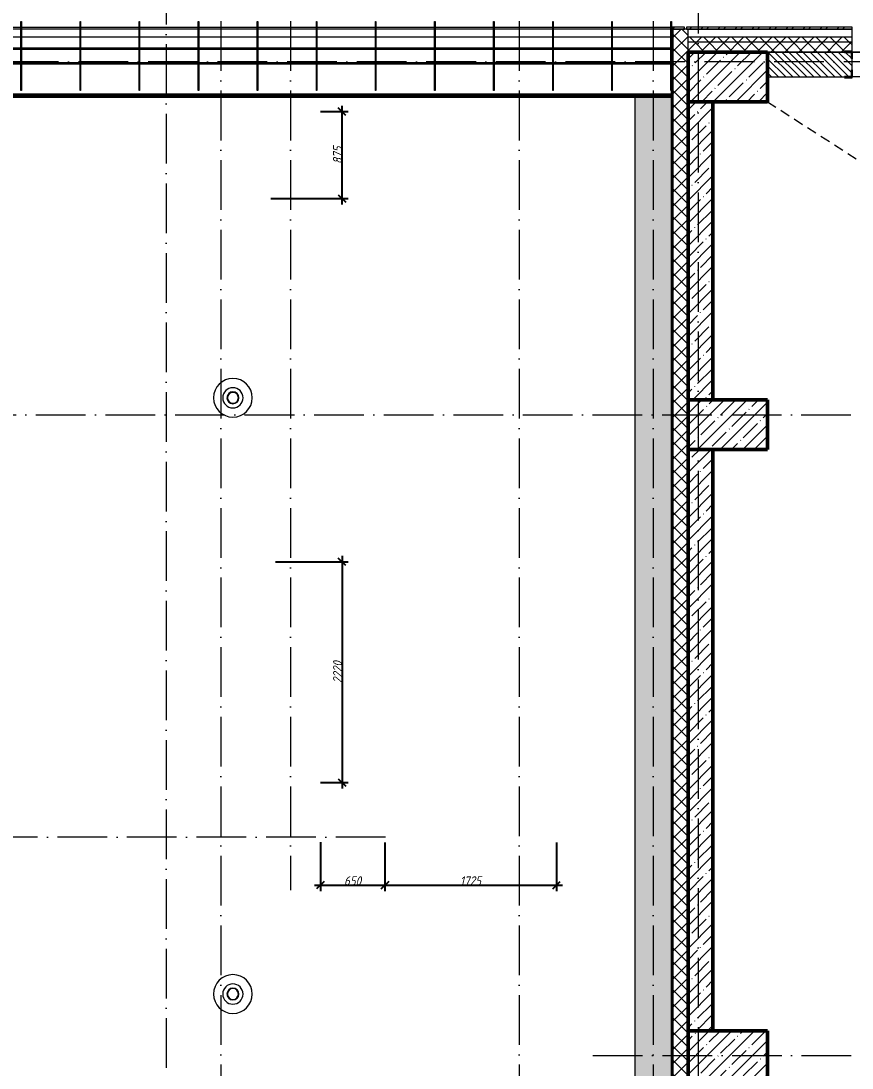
# Model space of a CAD drawing. Header units: millimetres. Extents: x -606178 to 312196, y -19338 to 632709.
# Drawn here: x -221414 to -213051, y 527250 to 537788 of the extents above; entities that cross this region are included whole.
import ezdxf

# ---------------------------------------------------------------- set-up
doc = ezdxf.new("R2010")
doc.units = ezdxf.units.MM
doc.linetypes.add('200_ШТРИХ_ш1п0_6_', pattern=[160, 100, -60])
doc.linetypes.add('50_200_ШТРИХ_1Т_ш5_п1_п1_', pattern=[700, 500, -100, 0, -100])
for name, color, linetype, lineweight in [('A-____-____-DIMS', 7, 'Continuous', 9), ('A-DETL-____-OTLN-3', 7, '200_ШТРИХ_ш1п0_6_', 9), ('A-FLOR-____-OTLN', 7, 'Continuous', 9), ('A-GENM-____-MCUT', 7, 'Continuous', 25), ('A-GENM-____-OTLN', 7, 'Continuous', 9), ('A-GENM-____-OTLN-1', 7, 'Continuous', 25), ('A-GLAZ-____-OTLN', 7, 'Continuous', 9), ('A-ROOF-____-OTLN', 7, 'Continuous', 9), ('A-WALL-____-MCUT', 7, 'Continuous', 13), ('A-WALL-____-MCUT-1', 7, 'Continuous', 9), ('A-WALL-____-MCUT-2', 7, 'Continuous', 50), ('A-WALL-____-OTLN', 7, 'Continuous', 9), ('A-WALL-____-PATT-1', 7, 'Continuous', 9), ('A-WALL-FNSH-MCUT-1', 7, 'Continuous', 9), ('S-COLS-____-MCUT', 7, 'Continuous', 50), ('S-COLS-____-OTLN', 7, 'Continuous', 9), ('S-GRID-____-OTLN-1', 7, '50_200_ШТРИХ_1Т_ш5_п1_п1_', 9)]:
    doc.layers.add(name, color=color, linetype=linetype, lineweight=lineweight)
doc.layers.add('A-GLAZ-____-OTLN-1', color=7, linetype='Continuous', lineweight=9, true_color=0xc0c0c0)
doc.styles.add('ISOCPEUR_I_7', font='isocpeui.ttf', dxfattribs={"width": 0.9, "height": 90})
doc.dimstyles.new('ISO-1_8_0_9К_СРЕДНИЙ_Кладочные_2', dxfattribs={"dimscale": 304.8, "dimtxt": 89.638306, "dimasz": 0.246063, "dimexe": 0.19685, "dimexo": 0, "dimgap": 0, "dimtad": 1, "dimdec": 3, "dimrnd": 0.001, "dimdsep": 46, "dimtxsty": 'ISOCPEUR_I_7', "dimblk1": 'OBLIQUE', "dimblk2": 'OBLIQUE', "dimsah": 1, "dimcen": 0.09, "dimdle": 0.19685, "dimazin": 0, "dimtfac": 1, "dimtdec": 4, "dimtix": 1, "dimtmove": 1, "dimatfit": 3, "dimfxl": 1, "dimtvp": 1, "dimtolj": 1, "dimtzin": 0, "dimarcsym": 2})
pattern_1 = [(45, (-264901.3, 451794.26), (-70.71068, 70.71068), []), (135, (-264901.3, 451794.26), (-70.71068, -70.71068), [])]
pattern_2 = [(45, (-264901.3, 451794.26), (-114.04925, 114.04925), []), (45, (-264787.25, 451794.26), (-114.04925, 114.04925), [201.612, -40.322, 3.353, -36.97])]
pattern_3 = [(45, (-264901.3, 451794.26), (-85.53659, 85.53659), []), (45, (-264844.28, 451794.26), (-85.53659, 85.53659), [])]

# ---------------------------------------------------------------- blocks, each defined once
blk = doc.blocks.new('BSC_Колонна _Прямоугольная - 500х800-V11-АР1_План отверстий 2 этажа в осях 1-64_Ю-ЯЯ')
at = {"layer": 'S-COLS-____-OTLN'}
h = blk.add_hatch(dxfattribs=at)
h.set_pattern_fill('FP_19', color=256, style=0, pattern_type=2)
h.set_pattern_definition([(315, (-85431.04, 50600), (114.04925, 114.04925), []), (315, (-85431.04, 50485.95), (114.04925, 114.04925), [201.613, -40.323, 3.353, -36.97])])
h.paths.add_polyline_path([(-250, 400), (-250, -400), (250, -400), (250, 400), (46, 400)], flags=0)
at = {"layer": 'S-COLS-____-MCUT'}
for p, q in [((250, 400), (-250, 400)), ((-250, 400), (-250, -400)), ((250, -400), (250, 400)), ((-250, -400), (250, -400))]:
    blk.add_line(p, q, dxfattribs=at)
blk = doc.blocks.new('141_Фартук_СКБ - 141_Фартук_СКБ_вентфасад-30031396-АР1_План отверстий 2 этажа в осях 1-64_Ю-ЯЯ')
at = {"layer": 'A-GENM-____-MCUT'}
for p, q in [((26160, 758), (0, 758)), ((0, 758), (0, 757)), ((0, 757), (26160, 757))]:
    blk.add_line(p, q, dxfattribs=at)
at = {"layer": 'A-GENM-____-OTLN'}
for p, q in [((0, 765), (26160, 765)), ((0, 752), (26160, 752)), ((0, 743), (26160, 743)), ((0, 743), (26160, 743))]:
    blk.add_line(p, q, dxfattribs=at)
blk = doc.blocks.new('Элемент крепления - Пластина-30015157-АР1_План отверстий 2 этажа в осях 1-64_Ю-ЯЯ')
at = {"layer": 'A-GENM-____-OTLN'}
for p, q in [((25651, 85294), (25651, 85988)), ((25651, 85988), (25656, 85988)), ((25656, 85988), (25656, 85294)), ((25656, 85294), (25651, 85294))]:
    blk.add_line(p, q, dxfattribs=at)
blk = doc.blocks.new('Швеллер - 140х58-30031487-АР1_План отверстий 2 этажа в осях 1-64_Ю-ЯЯ')
at = {"layer": 'A-GENM-____-MCUT'}
for p, q in [((6538, 75), (5948, 75)), ((5948, 71), (6538, 71)), ((7132, 75), (6543, 75)), ((6543, 71), (7132, 71)), ((7727, 75), (7137, 75)), ((7137, 71), (7727, 71)), ((8321, 75), (7732, 75)), ((7732, 71), (8321, 71)), ((8916, 75), (8326, 75)), ((8326, 71), (8916, 71)), ((9510, 75), (8921, 75)), ((8921, 71), (9510, 71)), ((10105, 75), (9515, 75)), ((9515, 71), (10105, 71)), ((10699, 75), (10110, 75)), ((10110, 71), (10699, 71)), ((11294, 75), (10704, 75)), ((10704, 71), (11294, 71)), ((11888, 75), (11299, 75)), ((11299, 71), (11888, 71)), ((12483, 75), (11893, 75)), ((11893, 71), (12483, 71)), ((13078, 75), (12488, 75)), ((12488, 71), (13078, 71)), ((6538, -71), (5948, -71)), ((5948, -75), (6538, -75)), ((7132, -71), (6543, -71)), ((6543, -75), (7132, -75)), ((7727, -71), (7137, -71)), ((7137, -75), (7727, -75)), ((8321, -71), (7732, -71)), ((7732, -75), (8321, -75)), ((8916, -71), (8326, -71)), ((8326, -75), (8916, -75)), ((9510, -71), (8921, -71)), ((8921, -75), (9510, -75)), ((10105, -71), (9515, -71)), ((9515, -75), (10105, -75)), ((10699, -71), (10110, -71)), ((10110, -75), (10699, -75)), ((11294, -71), (10704, -71)), ((10704, -75), (11294, -75)), ((11888, -71), (11299, -71)), ((11299, -75), (11888, -75)), ((12483, -71), (11893, -71)), ((11893, -75), (12483, -75)), ((13078, -71), (12488, -71)), ((12488, -75), (13078, -75))]:
    blk.add_line(p, q, dxfattribs=at)
blk = doc.blocks.new('BSC_Колонна _Прямоугольная - 500х800-V74-АР1_План отверстий 2 этажа в осях 1-64_Ю-ЯЯ')
at = {"layer": 'S-COLS-____-OTLN'}
h = blk.add_hatch(dxfattribs=at)
h.set_pattern_fill('FP_86', color=256, style=0, pattern_type=2)
h.set_pattern_definition([(315, (-81931.04, 50600), (114.04925, 114.04925), []), (315, (-81931.04, 50485.95), (114.04925, 114.04925), [201.613, -40.323, 3.353, -36.97])])
h.paths.add_polyline_path([(-250, -400), (250, -400), (250, 400), (-250, 400)], flags=0)
at = {"layer": 'S-COLS-____-MCUT'}
for p, q in [((250, 400), (-250, 400)), ((-250, 400), (-250, -400)), ((250, -400), (250, 400)), ((-250, -400), (250, -400))]:
    blk.add_line(p, q, dxfattribs=at)
blk = doc.blocks.new('BSC_Колонна _Прямоугольная - 500х800-V75-АР1_План отверстий 2 этажа в осях 1-64_Ю-ЯЯ')
at = {"layer": 'S-COLS-____-OTLN'}
h = blk.add_hatch(dxfattribs=at)
h.set_pattern_fill('FP_87', color=256, style=0, pattern_type=2)
h.set_pattern_definition([(315, (-75581.04, 50600), (114.04925, 114.04925), []), (315, (-75581.04, 50485.95), (114.04925, 114.04925), [201.613, -40.323, 3.353, -36.97])])
h.paths.add_polyline_path([(-250, -400), (250, -400), (250, 400), (-250, 400)], flags=0)
at = {"layer": 'S-COLS-____-MCUT'}
for p, q in [((250, 400), (-250, 400)), ((-250, 400), (-250, -400)), ((250, -400), (250, 400)), ((-250, -400), (250, -400))]:
    blk.add_line(p, q, dxfattribs=at)
blk = doc.blocks.new('Фахверк_СКБ_Уголок - 250_2700-27497298-АР1_План отверстий 2 этажа в осях 1-64_Ю-ЯЯ')
at = {"layer": 'A-GENM-____-MCUT'}
for p, q in [((200, 181), (125, 181)), ((125, 181), (125, 106)), ((125, 106), (131, 106)), ((131, 106), (131, 175)), ((131, 175), (200, 175)), ((200, 175), (200, 181)), ((131, -6), (125, -6)), ((125, -6), (125, -81)), ((125, -81), (200, -81)), ((131, -75), (131, -6)), ((200, -75), (131, -75)), ((200, -81), (200, -75))]:
    blk.add_line(p, q, dxfattribs=at)
blk = doc.blocks.new('Кровельный аэратор - 143_Кровельный аэратор-15605992-АР1_План отверстий 2 этажа в осях 1-64_Ю-ЯЯ')
at = {"layer": 'A-GENM-____-OTLN'}
for radius, start, end in [(195, 360, 180), (195, 180, 360), (102, 360, 180), (102, 180, 360), (60, 360, 180), (60, 180, 360), (55, 360, 180), (55, 180, 360)]:
    blk.add_arc((0, 0), radius, start, end, dxfattribs=at)
blk = doc.blocks.new('Отлив_СКБ1 - Отлив_ТШ 50-30087418-АР1_План отверстий 2 этажа в осях 1-64_Ю-ЯЯ')
at = {"layer": 'A-GLAZ-____-OTLN-1'}
h = blk.add_hatch(color=256, dxfattribs=at)
h.paths.add_polyline_path([(17305, -170), (33, -170), (33, -535), (16940, -535), (17192, -283)], flags=0)
h.paths.add_polyline_path([(11, -283), (11, -170), (0, -170), (0, -535), (11, -535)], flags=0)
at = {"layer": 'A-GLAZ-____-OTLN'}
for p, q in [((0, -535), (0, -170)), ((0, -535), (11, -535)), ((33, -535), (16940, -535))]:
    blk.add_line(p, q, dxfattribs=at)
blk = doc.blocks.new('_Oblique')
at = {"color": 0, "linetype": 'ByBlock', "lineweight": -2}
blk.add_line((-0.5, -0.5), (0.5, 0.5), dxfattribs=at)
blk = doc.blocks.new('*D4984')
at = {"layer": 'A-____-____-DIMS', "color": 0, "lineweight": -2, "transparency": 16777216}
for p, q in [((-218183, 535940), (-218183, 536935)), ((-218401, 536875), (-218123, 536875)), ((-218901, 536000), (-218123, 536000))]:
    blk.add_line(p, q, dxfattribs=at)
at = {"layer": 'Defpoints', "color": 0, "transparency": 16777216}
for p in [(-218401, 536875), (-218183, 536875), (-218901, 536000)]:
    blk.add_point(p, dxfattribs=at)
at = {"layer": 'A-____-____-DIMS', "color": 0, "lineweight": -2, "transparency": 16777216, "xscale": 75, "yscale": 75, "zscale": 75}
for p, rotation in [((-218183, 536875), 90), ((-218183, 536000), 270)]:
    blk.add_blockref('_Oblique', p, dxfattribs=dict(at, rotation=rotation))
at = {"layer": 'A-____-____-DIMS', "color": 0, "transparency": 16777216, "insert": (-218229, 536438), "char_height": 90, "width": 409.58, "attachment_point": 5, "rotation": 90, "style": 'ISOCPEUR_I_7'}
blk.add_mtext('\\A1;875', dxfattribs=at)
blk = doc.blocks.new('*D4985')
at = {"layer": 'A-____-____-DIMS', "color": 0, "lineweight": -2, "transparency": 16777216}
for p, q in [((-218183, 532405), (-218183, 530065)), ((-218851, 532345), (-218123, 532345)), ((-218401, 530125), (-218123, 530125))]:
    blk.add_line(p, q, dxfattribs=at)
at = {"layer": 'Defpoints', "color": 0, "transparency": 16777216}
for p in [(-218851, 532345), (-218401, 530125), (-218183, 530125)]:
    blk.add_point(p, dxfattribs=at)
at = {"layer": 'A-____-____-DIMS', "color": 0, "lineweight": -2, "transparency": 16777216, "xscale": 75, "yscale": 75, "zscale": 75}
for p, rotation in [((-218183, 532345), 90), ((-218183, 530125), 270)]:
    blk.add_blockref('_Oblique', p, dxfattribs=dict(at, rotation=rotation))
at = {"layer": 'A-____-____-DIMS', "color": 0, "transparency": 16777216, "insert": (-218228, 531235), "char_height": 90, "width": 546.1, "attachment_point": 5, "rotation": 90, "style": 'ISOCPEUR_I_7'}
blk.add_mtext('\\A1;2220', dxfattribs=at)
blk = doc.blocks.new('*D4986')
at = {"layer": 'A-____-____-DIMS', "color": 0, "lineweight": -2, "transparency": 16777216}
for p, q in [((-218401, 529525), (-218401, 529030)), ((-217751, 529519), (-217751, 529030)), ((-218461, 529090), (-217691, 529090))]:
    blk.add_line(p, q, dxfattribs=at)
at = {"layer": 'Defpoints', "color": 0, "transparency": 16777216}
for p in [(-218401, 529525), (-217751, 529519), (-217751, 529090)]:
    blk.add_point(p, dxfattribs=at)
at = {"layer": 'A-____-____-DIMS', "color": 0, "lineweight": -2, "transparency": 16777216, "xscale": 75, "yscale": 75, "zscale": 75, "rotation": 180}
blk.add_blockref('_Oblique', (-218401, 529090), dxfattribs=at)
at = {"layer": 'A-____-____-DIMS', "color": 0, "lineweight": -2, "transparency": 16777216, "xscale": 75, "yscale": 75, "zscale": 75}
blk.add_blockref('_Oblique', (-217751, 529090), dxfattribs=at)
at = {"layer": 'A-____-____-DIMS', "color": 0, "transparency": 16777216, "insert": (-218076, 529135), "char_height": 90, "width": 409.58, "attachment_point": 5, "style": 'ISOCPEUR_I_7'}
blk.add_mtext('\\A1;650', dxfattribs=at)
blk = doc.blocks.new('*D4987')
at = {"layer": 'A-____-____-DIMS', "color": 0, "lineweight": -2, "transparency": 16777216}
for p, q in [((-217751, 529519), (-217751, 529030)), ((-216026, 529519), (-216026, 529030)), ((-217811, 529090), (-215966, 529090))]:
    blk.add_line(p, q, dxfattribs=at)
at = {"layer": 'Defpoints', "color": 0, "transparency": 16777216}
for p in [(-217751, 529519), (-216026, 529519), (-216026, 529090)]:
    blk.add_point(p, dxfattribs=at)
at = {"layer": 'A-____-____-DIMS', "color": 0, "lineweight": -2, "transparency": 16777216, "xscale": 75, "yscale": 75, "zscale": 75, "rotation": 180}
blk.add_blockref('_Oblique', (-217751, 529090), dxfattribs=at)
at = {"layer": 'A-____-____-DIMS', "color": 0, "lineweight": -2, "transparency": 16777216, "xscale": 75, "yscale": 75, "zscale": 75}
blk.add_blockref('_Oblique', (-216026, 529090), dxfattribs=at)
at = {"layer": 'A-____-____-DIMS', "color": 0, "transparency": 16777216, "insert": (-216889, 529135), "char_height": 90, "width": 504.73, "attachment_point": 5, "style": 'ISOCPEUR_I_7'}
blk.add_mtext('\\A1;1725', dxfattribs=at)

msp = doc.modelspace()

# ---------------------------------------------------------------- hatches: boundary and pattern name
at = {"layer": 'A-WALL-____-PATT-1'}
h = msp.add_hatch(dxfattribs=at)
h.set_pattern_fill('FP_3', color=256, style=0, pattern_type=2)
h.set_pattern_definition(pattern_3)
h.paths.add_polyline_path([(-214868.8011, 537705.3011), (-214736.3011, 537705.3011), (-214736.3011, 537725.3011), (-214868.8011, 537725.3011)], flags=0)
h = msp.add_hatch(dxfattribs=at)
h.set_pattern_fill('FP_1', color=256, style=0, pattern_type=2)
h.set_pattern_definition(pattern_1)
h.paths.add_polyline_path([(-214851.3011, 519575.3011), (-214701.3011, 519575.3011), (-214701.3011, 537705.3011), (-214851.3011, 537705.3011), (-214851.3011, 519725.3011)], flags=0)
h = msp.add_hatch(dxfattribs=at)
h.set_pattern_fill('FP_3', color=256, style=0, pattern_type=2)
h.set_pattern_definition(pattern_3)
h.paths.add_polyline_path([(-190186.3011, 537705.3011), (-190186.3011, 537725.3011), (-193201.3011, 537725.3011), (-193201.3011, 537705.3011), (-190681.4541, 537705.3011)], flags=0)
h.paths.add_polyline_path([(-195001.3011, 537705.3011), (-195001.3011, 537725.3011), (-196201.3011, 537725.3011), (-196201.3011, 537705.3011)], flags=0)
h.paths.add_polyline_path([(-198001.3011, 537705.3011), (-198001.3011, 537725.3011), (-199201.3011, 537725.3011), (-199201.3011, 537705.3011)], flags=0)
h.paths.add_polyline_path([(-201001.3011, 537705.3011), (-201001.3011, 537725.3011), (-202251.3011, 537725.3011), (-202251.3011, 537705.3011), (-201286.4581, 537705.3011)], flags=0)
h.paths.add_polyline_path([(-204051.3011, 537705.3011), (-204051.3011, 537725.3011), (-205251.3011, 537725.3011), (-205251.3011, 537705.3011), (-204821.4595, 537705.3011)], flags=0)
h.paths.add_polyline_path([(-207472.7105, 537705.3011), (-207051.3011, 537705.3011), (-207051.3011, 537725.3011), (-208251.3011, 537725.3011), (-208251.3011, 537705.3011)], flags=0)
h.paths.add_polyline_path([(-213051.3011, 537705.3011), (-213051.3011, 537725.3011), (-214716.3011, 537725.3011), (-214716.3011, 537705.3011), (-213658.9628, 537705.3011)], flags=0)
h.paths.add_polyline_path([(-210051.3011, 537705.3011), (-210051.3011, 537725.3011), (-211251.3011, 537725.3011), (-211251.3011, 537705.3011)], flags=0)
h = msp.add_hatch(dxfattribs=at)
h.set_pattern_fill('FP_1', color=256, style=0, pattern_type=2)
h.set_pattern_definition(pattern_1)
h.paths.add_polyline_path([(-163551.3011, 537575.3011), (-163501.3011, 537575.3011), (-163501.3011, 537625.3011), (-170401.3011, 537625.3011), (-170401.3011, 537575.3011), (-165936.4448, 537575.3011)], flags=0)
h.paths.add_polyline_path([(-175657.6985, 537575.3011), (-174951.3011, 537575.3011), (-174951.3011, 537625.3011), (-176151.3011, 537625.3011), (-176151.3011, 537575.3011)], flags=0)
h.paths.add_polyline_path([(-173151.3011, 537575.3011), (-171401.3011, 537575.3011), (-171401.3011, 537625.3011), (-173151.3011, 537625.3011)], flags=0)
h.paths.add_polyline_path([(-177951.3011, 537575.3011), (-177951.3011, 537625.3011), (-179076.3011, 537625.3011), (-179076.3011, 537575.3011), (-178308.9495, 537575.3011)], flags=0)
h.paths.add_polyline_path([(-180876.3011, 537575.3011), (-180876.3011, 537625.3011), (-182001.3011, 537625.3011), (-182001.3011, 537575.3011), (-180960.2005, 537575.3011)], flags=0)
h.paths.add_polyline_path([(-187851.3011, 537575.3011), (-186651.3011, 537575.3011), (-186651.3011, 537625.3011), (-187851.3011, 537625.3011)], flags=0)
h.paths.add_polyline_path([(-189651.3011, 537575.3011), (-189651.3011, 537625.3011), (-193201.3011, 537625.3011), (-193201.3011, 537575.3011), (-190681.4541, 537575.3011)], flags=0)
h.paths.add_polyline_path([(-195001.3011, 537575.3011), (-195001.3011, 537625.3011), (-196201.3011, 537625.3011), (-196201.3011, 537575.3011)], flags=0)
h.paths.add_polyline_path([(-198001.3011, 537575.3011), (-198001.3011, 537625.3011), (-199201.3011, 537625.3011), (-199201.3011, 537575.3011)], flags=0)
h.paths.add_polyline_path([(-201001.3011, 537575.3011), (-201001.3011, 537625.3011), (-202251.3011, 537625.3011), (-202251.3011, 537575.3011), (-201286.4581, 537575.3011)], flags=0)
h.paths.add_polyline_path([(-204821.4595, 537575.3011), (-204051.3011, 537575.3011), (-204051.3011, 537625.3011), (-205251.3011, 537625.3011), (-205251.3011, 537575.3011)], flags=0)
h.paths.add_polyline_path([(-207051.3011, 537575.3011), (-207051.3011, 537625.3011), (-208251.3011, 537625.3011), (-208251.3011, 537575.3011), (-207472.7105, 537575.3011)], flags=0)
h.paths.add_polyline_path([(-210051.3011, 537575.3011), (-210051.3011, 537625.3011), (-211251.3011, 537625.3011), (-211251.3011, 537575.3011)], flags=0)
h.paths.add_polyline_path([(-213658.9628, 537575.3011), (-213051.3011, 537575.3011), (-213051.3011, 537625.3011), (-214701.3011, 537625.3011), (-214701.3011, 537575.3011), (-214542.7132, 537575.3011)], flags=0)
h = msp.add_hatch(dxfattribs=at)
h.set_pattern_fill('FP_1', color=256, style=0, pattern_type=2)
h.set_pattern_definition(pattern_1)
h.paths.add_polyline_path([(-163651.3011, 537475.3011), (-163551.3011, 537475.3011), (-163551.3011, 537575.3011), (-170401.3011, 537575.3011), (-170401.3011, 537475.3011), (-165936.4448, 537475.3011)], flags=0)
h.paths.add_polyline_path([(-171901.3011, 537475.3011), (-171401.3011, 537475.3011), (-171401.3011, 537575.3011), (-173151.3011, 537575.3011), (-173151.3011, 537481.3011), (-173076.3011, 537481.3011), (-173076.3011, 537475.3011), (-173006.4475, 537475.3011)], flags=0)
h.paths.add_polyline_path([(-175657.6985, 537475.3011), (-175026.3011, 537475.3011), (-175026.3011, 537481.3011), (-174951.3011, 537481.3011), (-174951.3011, 537575.3011), (-176151.3011, 537575.3011), (-176151.3011, 537475.3011)], flags=0)
h.paths.add_polyline_path([(-178308.9495, 537475.3011), (-178026.3011, 537475.3011), (-178026.3011, 537481.3011), (-177951.3011, 537481.3011), (-177951.3011, 537575.3011), (-179076.3011, 537575.3011), (-179076.3011, 537481.3011), (-179001.3011, 537481.3011), (-179001.3011, 537475.3011)], flags=0)
h.paths.add_polyline_path([(-180960.2005, 537475.3011), (-180951.3011, 537475.3011), (-180951.3011, 537481.3011), (-180876.3011, 537481.3011), (-180876.3011, 537575.3011), (-182001.3011, 537575.3011), (-182001.3011, 537475.3011), (-181501.3011, 537475.3011)], flags=0)
h.paths.add_polyline_path([(-187401.3011, 537475.3011), (-186726.3011, 537475.3011), (-186726.3011, 537481.3011), (-186651.3011, 537481.3011), (-186651.3011, 537575.3011), (-187851.3011, 537575.3011), (-187851.3011, 537481.3011), (-187776.3011, 537481.3011), (-187776.3011, 537475.3011)], flags=0)
h.paths.add_polyline_path([(-189651.3011, 537475.3011), (-189651.3011, 537575.3011), (-193201.3011, 537575.3011), (-193201.3011, 537481.3011), (-193126.3011, 537481.3011), (-193126.3011, 537475.3011), (-190151.3011, 537475.3011)], flags=0)
h.paths.add_polyline_path([(-196201.3011, 537475.3011), (-195076.3011, 537475.3011), (-195076.3011, 537481.3011), (-195001.3011, 537481.3011), (-195001.3011, 537575.3011), (-196201.3011, 537575.3011)], flags=0)
h.paths.add_polyline_path([(-199126.3011, 537475.3011), (-198076.3011, 537475.3011), (-198076.3011, 537481.3011), (-198001.3011, 537481.3011), (-198001.3011, 537575.3011), (-199201.3011, 537575.3011), (-199201.3011, 537481.3011), (-199126.3011, 537481.3011)], flags=0)
h.paths.add_polyline_path([(-201076.3011, 537475.3011), (-201076.3011, 537481.3011), (-201001.3011, 537481.3011), (-201001.3011, 537575.3011), (-202251.3011, 537575.3011), (-202251.3011, 537481.3011), (-202176.3011, 537481.3011), (-202176.3011, 537475.3011), (-201286.4581, 537475.3011)], flags=0)
h.paths.add_polyline_path([(-204126.3011, 537475.3011), (-204126.3011, 537481.3011), (-204051.3011, 537481.3011), (-204051.3011, 537575.3011), (-205251.3011, 537575.3011), (-205251.3011, 537481.3011), (-205176.3011, 537481.3011), (-205176.3011, 537475.3011), (-204821.4595, 537475.3011)], flags=0)
h.paths.add_polyline_path([(-207126.3011, 537475.3011), (-207126.3011, 537481.3011), (-207051.3011, 537481.3011), (-207051.3011, 537575.3011), (-208251.3011, 537575.3011), (-208251.3011, 537481.3011), (-208176.3011, 537481.3011), (-208176.3011, 537475.3011), (-207472.7105, 537475.3011)], flags=0)
h.paths.add_polyline_path([(-211176.3011, 537475.3011), (-210126.3011, 537475.3011), (-210126.3011, 537481.3011), (-210051.3011, 537481.3011), (-210051.3011, 537575.3011), (-211251.3011, 537575.3011), (-211251.3011, 537481.3011), (-211176.3011, 537481.3011)], flags=0)
h.paths.add_polyline_path([(-213126.3011, 537475.3011), (-213126.3011, 537481.3011), (-213051.3011, 537481.3011), (-213051.3011, 537575.3011), (-214701.3011, 537575.3011), (-214701.3011, 537475.3011), (-213658.9628, 537475.3011)], flags=0)
h = msp.add_hatch(dxfattribs=at)
h.set_pattern_fill('FP_6', color=256, style=0, pattern_type=2)
h.set_pattern_definition([(135, (-264901.3, 451794.26), (-35.35534, -35.35534), [])])
h.paths.add_polyline_path([(-211245.3011, 537225.3011), (-210057.3011, 537225.3011), (-210057.3011, 537294.3011), (-210051.3011, 537294.3011), (-210051.3011, 537406.3011), (-210057.3011, 537406.3011), (-210057.3011, 537475.3011), (-211245.3011, 537475.3011), (-211245.3011, 537406.3011), (-211251.3011, 537406.3011), (-211251.3011, 537294.3011), (-211245.3011, 537294.3011), (-211245.3011, 537226.5511)], flags=0)
h.paths.add_polyline_path([(-208151.3011, 537225.3011), (-208151.3011, 537475.3011), (-208245.3011, 537475.3011), (-208245.3011, 537406.3011), (-208251.3011, 537406.3011), (-208251.3011, 537294.3011), (-208245.3011, 537294.3011), (-208245.3011, 537225.3011), (-208176.3011, 537225.3011)], flags=0)
h.paths.add_polyline_path([(-213126.3011, 537225.3011), (-213057.3011, 537225.3011), (-213057.3011, 537294.3011), (-213051.3011, 537294.3011), (-213051.3011, 537406.3011), (-213057.3011, 537406.3011), (-213057.3011, 537475.3011), (-213901.3011, 537475.3011), (-213901.3011, 537225.3011), (-213658.9628, 537225.3011)], flags=0)
h = msp.add_hatch(dxfattribs=at)
h.set_pattern_fill('FP_13', color=256, style=0, pattern_type=2)
h.set_pattern_definition(pattern_2)
h.paths.add_polyline_path([(-214701.3011, 533975.3011), (-214451.3011, 533975.3011), (-214451.3011, 536975.3011), (-214701.3011, 536975.3011), (-214701.3011, 534849.4486)], flags=0)
h = msp.add_hatch(dxfattribs=at)
h.set_pattern_fill('FP_13', color=256, style=0, pattern_type=2)
h.set_pattern_definition(pattern_2)
h.paths.add_polyline_path([(-214451.3011, 527625.3011), (-214451.3011, 533475.3011), (-214701.3011, 533475.3011), (-214701.3011, 527625.3011)], flags=0)

# ---------------------------------------------------------------- linework, layer by layer
at = {"layer": 'A-DETL-____-OTLN-3'}
msp.add_line((-213901.3011, 536975.3011), (-191001.3011, 522175.3011), dxfattribs=at)
at = {"layer": 'A-FLOR-____-OTLN'}
for p, q in [((-221413.8011, 537625.3011), (-222003.3465, 537625.3011)), ((-220819.2556, 537625.3011), (-221408.8011, 537625.3011)), ((-220224.7102, 537625.3011), (-220814.2556, 537625.3011)), ((-219630.1647, 537625.3011), (-220219.7102, 537625.3011)), ((-219035.6193, 537625.3011), (-219625.1647, 537625.3011)), ((-218441.0738, 537625.3011), (-219030.6193, 537625.3011)), ((-217846.5283, 537625.3011), (-218436.0738, 537625.3011)), ((-217251.9829, 537625.3011), (-217841.5283, 537625.3011)), ((-216657.4374, 537625.3011), (-217246.9829, 537625.3011)), ((-216062.892, 537625.3011), (-216652.4374, 537625.3011)), ((-215468.3465, 537625.3011), (-216057.892, 537625.3011)), ((-214873.8011, 537625.3011), (-215463.3465, 537625.3011)), ((-241031.3011, 537055.3011), (-214871.3011, 537055.3011))]:
    msp.add_line(p, q, dxfattribs=at)
at = {"layer": 'A-ROOF-____-OTLN'}
msp.add_line((-215181.3011, 537055.3011), (-215181.3011, 537050.3011), dxfattribs=at)
at = {"layer": 'A-WALL-____-MCUT'}
for p, q in [((-214701.3011, 537475.3011), (-214701.3011, 537705.3011)), ((-213051.3011, 537705.3011), (-214701.3011, 537705.3011)), ((-214701.3011, 537705.3011), (-213051.3011, 537705.3011)), ((-213051.3011, 537481.3011), (-213051.3011, 537705.3011)), ((-213051.3011, 537294.3011), (-213051.3011, 537406.3011)), ((-213901.3011, 537225.3011), (-213126.3011, 537225.3011))]:
    msp.add_line(p, q, dxfattribs=at)
at = {"layer": 'A-WALL-____-MCUT-1'}
for p, q in [((-214863.3011, 537725.3011), (-214863.3011, 519737.3011)), ((-214857.3011, 537725.3011), (-214857.3011, 519731.3011)), ((-214701.3011, 537705.3011), (-214851.3011, 537705.3011)), ((-213051.3011, 537625.3011), (-214701.3011, 537625.3011)), ((-213051.3011, 537575.3011), (-214701.3011, 537575.3011)), ((-213901.3011, 537475.3011), (-213126.3011, 537475.3011)), ((-213126.3011, 537475.3011), (-213901.3011, 537475.3011))]:
    msp.add_line(p, q, dxfattribs=at)
at = {"layer": 'A-WALL-____-MCUT-2'}
for p, q in [((-214701.3011, 536975.3011), (-214701.3011, 533975.3011)), ((-214451.3011, 533975.3011), (-214451.3011, 536975.3011)), ((-214701.3011, 533475.3011), (-214701.3011, 527625.3011)), ((-214451.3011, 527625.3011), (-214451.3011, 533475.3011))]:
    msp.add_line(p, q, dxfattribs=at)
at = {"layer": 'A-WALL-____-OTLN'}
for p, q in [((-222003.3465, 537725.3011), (-221413.8011, 537725.3011)), ((-221413.8011, 537705.3011), (-222003.3465, 537705.3011)), ((-221408.8011, 537725.3011), (-220819.2556, 537725.3011)), ((-220819.2556, 537705.3011), (-221408.8011, 537705.3011)), ((-220814.2556, 537725.3011), (-220224.7102, 537725.3011)), ((-220224.7102, 537705.3011), (-220814.2556, 537705.3011)), ((-220219.7102, 537725.3011), (-219630.1647, 537725.3011)), ((-219630.1647, 537705.3011), (-220219.7102, 537705.3011)), ((-219625.1647, 537725.3011), (-219035.6193, 537725.3011)), ((-219035.6193, 537705.3011), (-219625.1647, 537705.3011)), ((-219030.6193, 537725.3011), (-218441.0738, 537725.3011)), ((-218441.0738, 537705.3011), (-219030.6193, 537705.3011)), ((-218436.0738, 537725.3011), (-217846.5283, 537725.3011)), ((-217846.5283, 537705.3011), (-218436.0738, 537705.3011)), ((-217841.5283, 537725.3011), (-217251.9829, 537725.3011)), ((-217251.9829, 537705.3011), (-217841.5283, 537705.3011)), ((-217246.9829, 537725.3011), (-216657.4374, 537725.3011)), ((-216657.4374, 537705.3011), (-217246.9829, 537705.3011)), ((-216652.4374, 537725.3011), (-216062.892, 537725.3011)), ((-216062.892, 537705.3011), (-216652.4374, 537705.3011)), ((-216057.892, 537725.3011), (-215468.3465, 537725.3011)), ((-215468.3465, 537705.3011), (-216057.892, 537705.3011)), ((-215463.3465, 537725.3011), (-214873.8011, 537725.3011)), ((-214873.8011, 537705.3011), (-215463.3465, 537705.3011)), ((-211251.3011, 537475.3011), (-213051.3011, 537475.3011)), ((-213051.3011, 537475.3011), (-211251.3011, 537475.3011)), ((-211251.3011, 537225.3011), (-213051.3011, 537225.3011))]:
    msp.add_line(p, q, dxfattribs=at)
at = {"layer": 'A-WALL-FNSH-MCUT-1'}
for p, q in [((-214736.3011, 537725.3011), (-214868.8011, 537725.3011)), ((-214868.8011, 537705.3011), (-214736.3011, 537705.3011)), ((-214851.3011, 519725.3011), (-214851.3011, 537725.3011)), ((-214736.3011, 537705.3011), (-214736.3011, 537725.3011)), ((-213051.3011, 537725.3011), (-214716.3011, 537725.3011)), ((-214716.3011, 537725.3011), (-214716.3011, 537705.3011)), ((-214716.3011, 537705.3011), (-214701.3011, 537705.3011)), ((-213051.3011, 537705.3011), (-213051.3011, 537725.3011)), ((-214871.3011, 537088.3011), (-214871.3011, 519745.3011))]:
    msp.add_line(p, q, dxfattribs=at)
at = {"layer": 'S-GRID-____-OTLN-1'}
for p, q in [((-219401.3011, 542687.1106), (-219401.3011, 504685.847)), ((-218701.3011, 542687.1106), (-218701.3011, 529041.5894)), ((-216401.3011, 542687.1106), (-216401.3011, 504685.847)), ((-215051.3011, 542687.1106), (-215051.3011, 518469.7429)), ((-219951.3011, 542453.3551), (-219951.3011, 504840.1184)), ((-214601.3011, 542362.4833), (-214601.3011, 518469.7429)), ((-160826.8945, 537375.3011), (-269570.0713, 537375.3011)), ((-269570.0713, 533825.3011), (-160826.8945, 533825.3011)), ((-217746.7033, 529575.3011), (-269570.0713, 529575.3011)), ((-215659.2834, 527375.3011), (-160826.8945, 527375.3011))]:
    msp.add_line(p, q, dxfattribs=at)

# ---------------------------------------------------------------- block references
at = {"layer": 'A-GENM-____-OTLN', "rotation": 180}
msp.add_blockref('141_Фартук_СКБ - 141_Фартук_СКБ_вентфасад-30031396-АР1_План отверстий 2 этажа в осях 1-64_Ю-ЯЯ', (-214871.3011, 537782.3011), dxfattribs=at)
at = {"layer": 'A-GENM-____-OTLN'}
for name, p in [('Элемент крепления - Пластина-30015157-АР1_План отверстий 2 этажа в осях 1-64_Ю-ЯЯ', (-247064.9374, 451794.2592)), ('Элемент крепления - Пластина-30015157-АР1_План отверстий 2 этажа в осях 1-64_Ю-ЯЯ', (-246470.392, 451794.2592)), ('Элемент крепления - Пластина-30015157-АР1_План отверстий 2 этажа в осях 1-64_Ю-ЯЯ', (-245875.8465, 451794.2592)), ('Элемент крепления - Пластина-30015157-АР1_План отверстий 2 этажа в осях 1-64_Ю-ЯЯ', (-245281.3011, 451794.2592)), ('Элемент крепления - Пластина-30015157-АР1_План отверстий 2 этажа в осях 1-64_Ю-ЯЯ', (-244686.7556, 451794.2592)), ('Элемент крепления - Пластина-30015157-АР1_План отверстий 2 этажа в осях 1-64_Ю-ЯЯ', (-244092.2102, 451794.2592)), ('Элемент крепления - Пластина-30015157-АР1_План отверстий 2 этажа в осях 1-64_Ю-ЯЯ', (-243497.6647, 451794.2592)), ('Элемент крепления - Пластина-30015157-АР1_План отверстий 2 этажа в осях 1-64_Ю-ЯЯ', (-242903.1193, 451794.2592)), ('Элемент крепления - Пластина-30015157-АР1_План отверстий 2 этажа в осях 1-64_Ю-ЯЯ', (-242308.5738, 451794.2592)), ('Элемент крепления - Пластина-30015157-АР1_План отверстий 2 этажа в осях 1-64_Ю-ЯЯ', (-241714.0283, 451794.2592)), ('Элемент крепления - Пластина-30015157-АР1_План отверстий 2 этажа в осях 1-64_Ю-ЯЯ', (-241119.4829, 451794.2592)), ('Элемент крепления - Пластина-30015157-АР1_План отверстий 2 этажа в осях 1-64_Ю-ЯЯ', (-240524.9374, 451794.2592)), ('Швеллер - 140х58-30031487-АР1_План отверстий 2 этажа в осях 1-64_Ю-ЯЯ', (-227951.3011, 537435.3011)), ('Кровельный аэратор - 143_Кровельный аэратор-15605992-АР1_План отверстий 2 этажа в осях 1-64_Ю-ЯЯ', (-219281.3011, 533995.3011)), ('Кровельный аэратор - 143_Кровельный аэратор-15605992-АР1_План отверстий 2 этажа в осях 1-64_Ю-ЯЯ', (-219281.3011, 527995.3011))]:
    msp.add_blockref(name, p, dxfattribs=at)
at = {"layer": 'A-GENM-____-OTLN-1', "rotation": 180}
msp.add_blockref('Фахверк_СКБ_Уголок - 250_2700-27497298-АР1_План отверстий 2 этажа в осях 1-64_Ю-ЯЯ', (-212926.3011, 537400.3011), dxfattribs=at)
at = {"layer": 'A-GLAZ-____-OTLN', "rotation": 269.999999999998}
msp.add_blockref('Отлив_СКБ1 - Отлив_ТШ 50-30087418-АР1_План отверстий 2 этажа в осях 1-64_Ю-ЯЯ', (-214701.3011, 537050.3011), dxfattribs=at)
at = {"layer": 'S-COLS-____-OTLN', "rotation": 89.9999999999999}
for name, p in [('BSC_Колонна _Прямоугольная - 500х800-V11-АР1_План отверстий 2 этажа в осях 1-64_Ю-ЯЯ', (-214301.3011, 537225.3011)), ('BSC_Колонна _Прямоугольная - 500х800-V74-АР1_План отверстий 2 этажа в осях 1-64_Ю-ЯЯ', (-214301.3011, 533725.3011)), ('BSC_Колонна _Прямоугольная - 500х800-V75-АР1_План отверстий 2 этажа в осях 1-64_Ю-ЯЯ', (-214301.3011, 527375.3011))]:
    msp.add_blockref(name, p, dxfattribs=at)

# ---------------------------------------------------------------- dimensions: what is measured, and where the dimension line sits
at = {"layer": 'A-____-____-DIMS'}
for base, p1, p2, override, picture, middle in [((-218183.2347, 536875.3011), (-218901.3011, 536000.3011), (-218401.3011, 536875.3011), {"dimpost": '<>', "dimfxl": 1007.782218}, '*D4984', (-218228.8143, 536437.8011)), ((-218183.2347, 530125.3011), (-218851.3011, 532345.3011), (-218401.3011, 530125.3011), {"dimpost": '<>', "dimfxl": 2265.149002}, '*D4985', (-218228.2347, 531235.3011))]:
    dim = msp.add_linear_dim(base=base, p1=p1, p2=p2, angle=90, dimstyle='ISO-1_8_0_9К_СРЕДНИЙ_Кладочные_2', override=override, dxfattribs=at)
    dim.commit()
    dim.dimension.update_dxf_attribs({"geometry": picture, "text_midpoint": middle})
for base, p1, p2, override, picture, middle in [((-217751.3011, 529089.7745), (-218401.3011, 529525.3011), (-217751.3011, 529519.3011), {"dimpost": '<>', "dimfxl": 650.027692}, '*D4986', (-218076.3011, 529134.7745)), ((-216026.3011, 529089.7745), (-217751.3011, 529519.3011), (-216026.3011, 529519.3011), {"dimpost": '<>', "dimfxl": 1725}, '*D4987', (-216888.8011, 529135.3541))]:
    dim = msp.add_linear_dim(base=base, p1=p1, p2=p2, dimstyle='ISO-1_8_0_9К_СРЕДНИЙ_Кладочные_2', override=override, dxfattribs=at)
    dim.commit()
    dim.dimension.update_dxf_attribs({"geometry": picture, "text_midpoint": middle})

doc.saveas('drawing.dxf')
